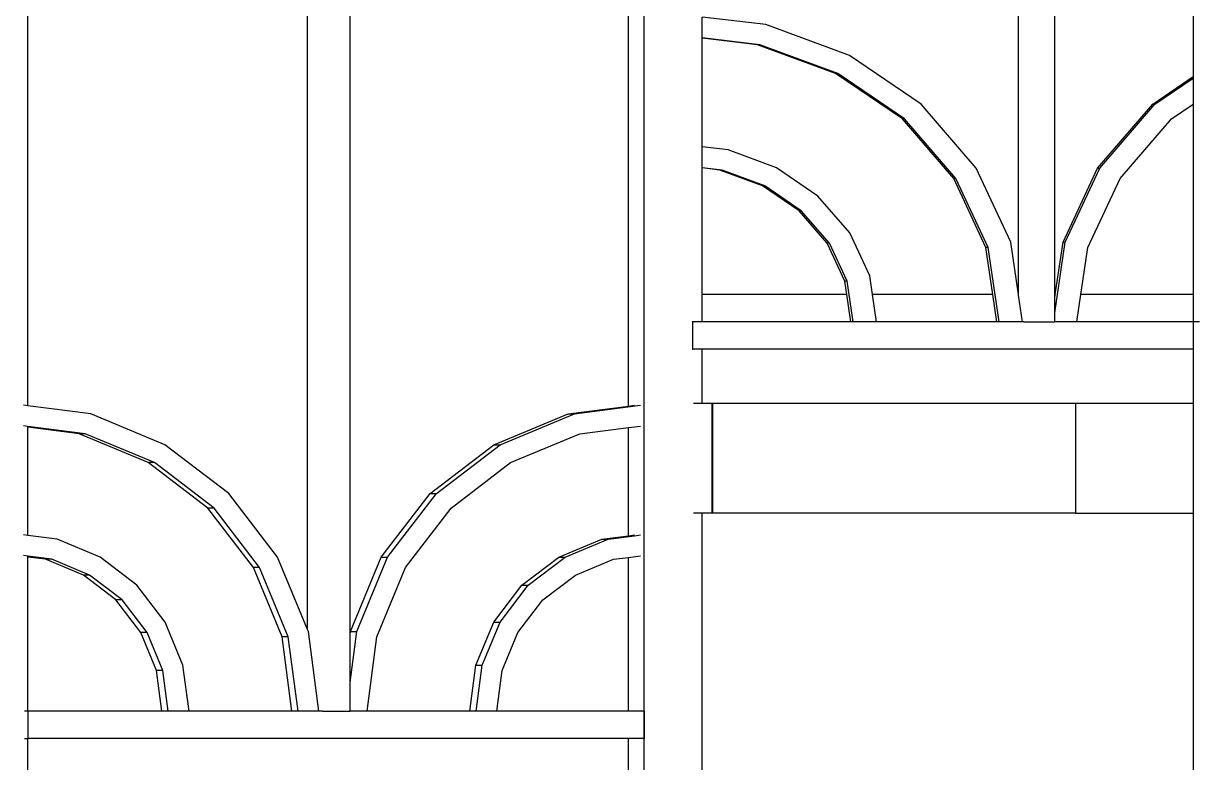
# Model space of a CAD drawing. Header units: millimetres. Extents: x 173236 to 801264, y -94969 to 615039.
# Drawn here: x 445298.3 to 445748.6, y -2103.2 to -1820 of the extents above; entities that cross this region are included whole.
import ezdxf

# ---------------------------------------------------------------- set-up
doc = ezdxf.new("R2010")
doc.units = ezdxf.units.MM
doc.header["$MEASUREMENT"] = 0
doc.layers.add('VOX-A-STAIRS-STEPS', color=140, linetype='Continuous')
doc.layers.add('VOX-A-WALL-PATT', color=233, linetype='Continuous')

# ---------------------------------------------------------------- blocks, each defined once
blk = doc.blocks.new('SSS')
at = {"layer": 'VOX-A-WALL-PATT'}
for p, q in [((383836.95, -2507.11), (383836.95, -1620.05)), ((383980.3, -2347.44), (383980.3, -2074.78)), ((383994.15, -2347.44), (383994.15, -2075.69)), ((384047.17, -2088.64), (384047.17, -2264.03)), ((383600.99, -2347.44), (383600.99, -2151.11)), ((383830.92, -2347.44), (383830.92, -2148.52)), ((383708.05, -2347.44), (383708.05, -2229.77)), ((383724.35, -2347.44), (383724.35, -2231.79)), ((383883.54, -2244.11), (383859.1, -2241.25)), ((383859.1, -2249.21), (383859.1, -2241.25)), ((383915.52, -2255.89), (383883.54, -2244.11)), ((383881.22, -2251.8), (383859.1, -2249.21)), ((383859.1, -2249.31), (383859.1, -2249.21)), ((383880.37, -2251.8), (383859.1, -2249.31)), ((383859.1, -2290.96), (383859.1, -2249.31)), ((383910.2, -2262.78), (383880.37, -2251.8)), ((383881.22, -2251.8), (383880.37, -2251.8)), ((383911.04, -2262.78), (383881.22, -2251.8)), ((383942.98, -2274.62), (383915.52, -2255.89)), ((383935.81, -2280.25), (383910.2, -2262.78)), ((383911.04, -2262.78), (383910.2, -2262.78)), ((383936.65, -2280.25), (383911.04, -2262.78)), ((384031.64, -2274.62), (384047.17, -2264.03)), ((384032.49, -2274.62), (384047.17, -2264.61)), ((384047.17, -2264.03), (384047.17, -2264.61)), ((384047.17, -2264.61), (384047.17, -2274.55)), ((383964.05, -2299.03), (383942.98, -2274.62)), ((384010.57, -2299.03), (384031.64, -2274.62)), ((384011.41, -2299.03), (384032.49, -2274.62)), ((384031.64, -2274.62), (384032.49, -2274.62)), ((384038.81, -2280.25), (384047.17, -2274.55)), ((384047.17, -2274.55), (384047.17, -2347.44)), ((383955.46, -2303.01), (383935.81, -2280.25)), ((383936.65, -2280.25), (383935.81, -2280.25)), ((383956.31, -2303.01), (383936.65, -2280.25)), ((384019.16, -2303.01), (384038.81, -2280.25)), ((383869.06, -2292.13), (383859.1, -2290.96)), ((383859.1, -2298.92), (383859.1, -2290.96)), ((383887.56, -2298.94), (383869.06, -2292.13)), ((383866.75, -2299.81), (383859.1, -2298.92)), ((383859.1, -2299.01), (383859.1, -2298.92)), ((383865.9, -2299.81), (383859.1, -2299.01)), ((383859.1, -2347.44), (383859.1, -2299.01)), ((383866.75, -2299.81), (383865.9, -2299.81)), ((383882.24, -2305.83), (383865.9, -2299.81)), ((383883.08, -2305.83), (383866.75, -2299.81)), ((383903.44, -2309.77), (383887.56, -2298.94)), ((383977.3, -2327.46), (383964.05, -2299.03)), ((383997.32, -2327.46), (384010.57, -2299.03)), ((383998.17, -2327.46), (384011.41, -2299.03)), ((384010.57, -2299.03), (384011.41, -2299.03)), ((383967.81, -2329.52), (383955.46, -2303.01)), ((383956.31, -2303.01), (383955.46, -2303.01)), ((383968.66, -2329.52), (383956.31, -2303.01)), ((384006.81, -2329.52), (384019.16, -2303.01)), ((383883.08, -2305.83), (383882.24, -2305.83)), ((383896.27, -2315.4), (383882.24, -2305.83)), ((383897.11, -2315.4), (383883.08, -2305.83)), ((383915.63, -2323.89), (383903.44, -2309.77)), ((383897.11, -2315.4), (383896.27, -2315.4)), ((383907.03, -2327.87), (383896.27, -2315.4)), ((383907.88, -2327.87), (383897.11, -2315.4)), ((383907.88, -2327.87), (383907.03, -2327.87)), ((383913.8, -2342.39), (383907.03, -2327.87)), ((383914.64, -2342.39), (383907.88, -2327.87)), ((383923.29, -2340.33), (383915.63, -2323.89)), ((383980.3, -2347.44), (383977.3, -2327.46)), ((383994.15, -2354.55), (383998.17, -2327.46)), ((383994.36, -2347.44), (383997.32, -2327.46)), ((383997.32, -2327.46), (383998.17, -2327.46)), ((383968.66, -2329.52), (383967.81, -2329.52)), ((383970.47, -2347.44), (383967.81, -2329.52)), ((383972.87, -2357.97), (383968.66, -2329.52)), ((384004.15, -2347.44), (384006.81, -2329.52)), ((383924.34, -2347.44), (383923.29, -2340.33)), ((383914.64, -2342.39), (383913.8, -2342.39)), ((383914.55, -2347.44), (383913.8, -2342.39)), ((383916.95, -2357.97), (383914.64, -2342.39)), ((383600.99, -2390.09), (383600.99, -2347.44)), ((383708.05, -2475.83), (383708.05, -2347.44)), ((383724.35, -2477.82), (383724.35, -2347.44)), ((383830.92, -2390.22), (383830.92, -2347.44)), ((383914.55, -2347.44), (383859.1, -2347.44)), ((383859.1, -2357.97), (383859.1, -2347.44)), ((383916.11, -2357.97), (383914.55, -2347.44)), ((383970.47, -2347.44), (383924.34, -2347.44)), ((383925.9, -2357.97), (383924.34, -2347.44)), ((383972.03, -2357.97), (383970.47, -2347.44)), ((383980.3, -2347.44), (383980.26, -2347.44)), ((383980.3, -2347.71), (383980.3, -2347.44)), ((383981.82, -2357.97), (383980.3, -2347.71)), ((383994.36, -2347.44), (383994.15, -2347.44)), ((383994.15, -2348.85), (383994.36, -2347.44)), ((383994.15, -2348.85), (383994.15, -2347.44)), ((383994.15, -2354.55), (383994.15, -2348.85)), ((384002.59, -2357.97), (384004.15, -2347.44)), ((384047.17, -2347.44), (384004.15, -2347.44)), ((384047.17, -2347.44), (384047.17, -2357.97)), ((383994.15, -2357.97), (383994.15, -2354.55)), ((383855.55, -2357.97), (383855.35, -2357.97)), ((383855.55, -2368.49), (383855.55, -2357.97)), ((383859.1, -2357.97), (383855.55, -2357.97)), ((383916.11, -2357.97), (383859.1, -2357.97)), ((383916.95, -2357.97), (383916.11, -2357.97)), ((383925.9, -2357.97), (383916.95, -2357.97)), ((383972.03, -2357.97), (383925.9, -2357.97)), ((383972.87, -2357.97), (383972.03, -2357.97)), ((383981.82, -2357.97), (383972.87, -2357.97)), ((383982.33, -2357.97), (383981.82, -2357.97)), ((383982.33, -2357.97), (383994.15, -2357.97)), ((384002.59, -2357.97), (383994.15, -2357.97)), ((384047.17, -2357.97), (384002.59, -2357.97)), ((384048.72, -2357.97), (384047.17, -2357.97)), ((384047.17, -2357.97), (384047.17, -2368.49)), ((384049.57, -2357.97), (384048.72, -2357.97)), ((383855.35, -2368.49), (383855.55, -2368.49)), ((383859.1, -2368.49), (383855.55, -2368.49)), ((383859.1, -2389.3), (383859.1, -2368.49)), ((384047.17, -2368.49), (383859.1, -2368.49)), ((384047.17, -2368.49), (384047.17, -2389.3)), ((383600.99, -2390.09), (383599.3, -2389.87)), ((383625.02, -2393.25), (383600.99, -2390.09)), ((383807.85, -2393.25), (383830.92, -2390.22)), ((383810.26, -2393.25), (383835.55, -2389.92)), ((383830.92, -2390.22), (383833.24, -2389.91)), ((383859.1, -2389.3), (383855.86, -2389.3)), ((383862.83, -2389.3), (383859.1, -2389.3)), ((383863.08, -2389.3), (383862.83, -2389.3)), ((383862.83, -2389.3), (383862.83, -2431.24)), ((384002.12, -2389.3), (383863.08, -2389.3)), ((383863.08, -2389.3), (383863.08, -2431.24)), ((384002.12, -2389.3), (384002.12, -2431.24)), ((384047.17, -2389.3), (384002.12, -2389.3)), ((384047.17, -2389.3), (384047.17, -2431.24)), ((383653.45, -2405.03), (383625.02, -2393.25)), ((383779.43, -2405.03), (383807.85, -2393.25)), ((383781.84, -2405.03), (383810.26, -2393.25)), ((383807.85, -2393.25), (383810.26, -2393.25)), ((383600.99, -2398.04), (383599.3, -2397.82)), ((383600.99, -2398.36), (383600.99, -2398.04)), ((383622.96, -2400.94), (383600.99, -2398.04)), ((383620.55, -2400.94), (383600.99, -2398.36)), ((383600.99, -2439.8), (383600.99, -2398.36)), ((383812.32, -2400.94), (383830.92, -2398.49)), ((383830.92, -2398.49), (383835.55, -2397.88)), ((383830.92, -2439.93), (383830.92, -2398.49)), ((383647.06, -2411.92), (383620.55, -2400.94)), ((383622.96, -2400.94), (383620.55, -2400.94)), ((383649.47, -2411.92), (383622.96, -2400.94)), ((383785.81, -2411.92), (383812.32, -2400.94)), ((383677.86, -2423.76), (383653.45, -2405.03)), ((383755.01, -2423.76), (383779.43, -2405.03)), ((383757.42, -2423.76), (383781.84, -2405.03)), ((383779.43, -2405.03), (383781.84, -2405.03)), ((383669.83, -2429.39), (383647.06, -2411.92)), ((383649.47, -2411.92), (383647.06, -2411.92)), ((383672.24, -2429.39), (383649.47, -2411.92)), ((383763.05, -2429.39), (383785.81, -2411.92)), ((383696.59, -2448.18), (383677.86, -2423.76)), ((383736.28, -2448.18), (383755.01, -2423.76)), ((383738.69, -2448.18), (383757.42, -2423.76)), ((383755.01, -2423.76), (383757.42, -2423.76)), ((383687.3, -2452.15), (383669.83, -2429.39)), ((383672.24, -2429.39), (383669.83, -2429.39)), ((383689.71, -2452.15), (383672.24, -2429.39)), ((383745.58, -2452.15), (383763.05, -2429.39)), ((383859.1, -2431.24), (383855.86, -2431.24)), ((383859.1, -2535.15), (383859.1, -2431.24)), ((383862.83, -2431.24), (383859.1, -2431.24)), ((383863.08, -2431.24), (383862.83, -2431.24)), ((384002.12, -2431.24), (383863.08, -2431.24)), ((384002.12, -2431.24), (384047.17, -2431.24)), ((384047.17, -2431.24), (384047.17, -2538.44)), ((383600.99, -2439.8), (383599.3, -2439.58)), ((383612.16, -2441.27), (383600.99, -2439.8)), ((383820.72, -2441.27), (383830.92, -2439.93)), ((383823.13, -2441.27), (383833.24, -2439.94)), ((383830.92, -2439.93), (383833.24, -2439.62)), ((383833.24, -2439.94), (383835.55, -2439.63)), ((383628.6, -2448.08), (383612.16, -2441.27)), ((383804.28, -2448.08), (383820.72, -2441.27)), ((383806.69, -2448.08), (383823.13, -2441.27)), ((383820.72, -2441.27), (383823.13, -2441.27)), ((383600.99, -2447.75), (383599.3, -2447.53)), ((383600.99, -2448.07), (383600.99, -2447.75)), ((383610.1, -2448.95), (383600.99, -2447.75)), ((383607.69, -2448.95), (383600.99, -2448.07)), ((383600.99, -2507.11), (383600.99, -2448.07)), ((383610.1, -2448.95), (383607.69, -2448.95)), ((383622.21, -2454.97), (383607.69, -2448.95)), ((383624.62, -2454.97), (383610.1, -2448.95)), ((383642.71, -2458.91), (383628.6, -2448.08)), ((383708.05, -2475.83), (383696.59, -2448.18)), ((383724.51, -2476.6), (383736.28, -2448.18)), ((383726.92, -2476.6), (383738.69, -2448.18)), ((383736.28, -2448.18), (383738.69, -2448.18)), ((383790.16, -2458.91), (383804.28, -2448.08)), ((383792.57, -2458.91), (383806.69, -2448.08)), ((383804.28, -2448.08), (383806.69, -2448.08)), ((383810.67, -2454.97), (383825.19, -2448.95)), ((383825.19, -2448.95), (383830.92, -2448.2)), ((383830.92, -2448.2), (383835.55, -2447.59)), ((383830.92, -2507.11), (383830.92, -2448.2)), ((383698.28, -2478.66), (383687.3, -2452.15)), ((383689.71, -2452.15), (383687.3, -2452.15)), ((383700.69, -2478.66), (383689.71, -2452.15)), ((383734.6, -2478.66), (383745.58, -2452.15)), ((383624.62, -2454.97), (383622.21, -2454.97)), ((383634.68, -2464.54), (383622.21, -2454.97)), ((383637.09, -2464.54), (383624.62, -2454.97)), ((383798.2, -2464.54), (383810.67, -2454.97)), ((383653.55, -2473.03), (383642.71, -2458.91)), ((383779.33, -2473.03), (383790.16, -2458.91)), ((383781.74, -2473.03), (383792.57, -2458.91)), ((383790.16, -2458.91), (383792.57, -2458.91)), ((383637.09, -2464.54), (383634.68, -2464.54)), ((383644.25, -2477.01), (383634.68, -2464.54)), ((383646.66, -2477.01), (383637.09, -2464.54)), ((383788.63, -2477.01), (383798.2, -2464.54)), ((383660.36, -2489.47), (383653.55, -2473.03)), ((383708.37, -2476.6), (383708.05, -2475.83)), ((383772.52, -2489.47), (383779.33, -2473.03)), ((383774.93, -2489.47), (383781.74, -2473.03)), ((383779.33, -2473.03), (383781.74, -2473.03)), ((383646.66, -2477.01), (383644.25, -2477.01)), ((383650.26, -2491.53), (383644.25, -2477.01)), ((383652.67, -2491.53), (383646.66, -2477.01)), ((383702.02, -2507.11), (383698.28, -2478.66)), ((383700.69, -2478.66), (383698.28, -2478.66)), ((383704.43, -2507.11), (383700.69, -2478.66)), ((383712.39, -2507.11), (383708.37, -2476.6)), ((383724.35, -2477.82), (383724.51, -2476.6)), ((383724.35, -2496.13), (383726.92, -2476.6)), ((383724.35, -2496.13), (383724.35, -2477.82)), ((383724.51, -2476.6), (383726.92, -2476.6)), ((383730.85, -2507.11), (383734.6, -2478.66)), ((383782.61, -2491.53), (383788.63, -2477.01)), ((383662.68, -2507.11), (383660.36, -2489.47)), ((383770.2, -2507.11), (383772.52, -2489.47)), ((383772.52, -2489.47), (383774.93, -2489.47)), ((383772.61, -2507.11), (383774.93, -2489.47)), ((383652.32, -2507.11), (383650.26, -2491.53)), ((383652.67, -2491.53), (383650.26, -2491.53)), ((383654.73, -2507.11), (383652.67, -2491.53)), ((383780.56, -2507.11), (383782.61, -2491.53)), ((383724.35, -2507.11), (383724.35, -2496.13)), ((383600.99, -2507.11), (383599.63, -2507.11)), ((383601.14, -2507.11), (383600.99, -2507.11)), ((383601.14, -2517.63), (383601.14, -2507.11)), ((383652.32, -2507.11), (383601.14, -2507.11)), ((383654.73, -2507.11), (383652.32, -2507.11)), ((383662.68, -2507.11), (383654.73, -2507.11)), ((383702.02, -2507.11), (383662.68, -2507.11)), ((383704.43, -2507.11), (383702.02, -2507.11)), ((383712.39, -2507.11), (383704.43, -2507.11)), ((383713.83, -2507.11), (383712.39, -2507.11)), ((383713.83, -2507.11), (383724.35, -2507.11)), ((383730.85, -2507.11), (383724.35, -2507.11)), ((383770.2, -2507.11), (383730.85, -2507.11)), ((383772.61, -2507.11), (383770.2, -2507.11)), ((383780.56, -2507.11), (383772.61, -2507.11)), ((383830.92, -2507.11), (383780.56, -2507.11)), ((383836.95, -2507.11), (383830.92, -2507.11)), ((383836.95, -2517.63), (383836.95, -2507.11)), ((383837.04, -2507.11), (383836.95, -2507.11)), ((383837.04, -2517.63), (383837.04, -2507.11)), ((383599.63, -2517.63), (383600.99, -2517.63)), ((383600.99, -2534.54), (383600.99, -2517.63)), ((383600.99, -2517.63), (383601.14, -2517.63)), ((383830.92, -2517.63), (383601.14, -2517.63)), ((383830.92, -2535.15), (383830.92, -2517.63)), ((383836.95, -2517.63), (383830.92, -2517.63)), ((383836.95, -2535.15), (383836.95, -2517.63)), ((383837.04, -2517.63), (383836.95, -2517.63))]:
    blk.add_line(p, q, dxfattribs=at)

msp = doc.modelspace()

# ---------------------------------------------------------------- block references
at = {"layer": 'VOX-A-STAIRS-STEPS'}
msp.add_blockref('SSS', (61699, 423.62), dxfattribs=at)

doc.saveas('drawing.dxf')
